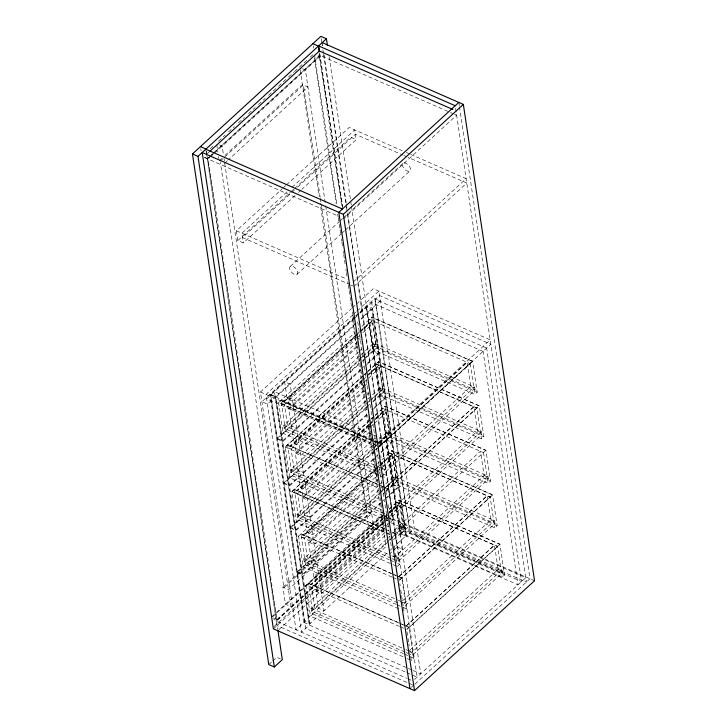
<?xml version="1.0" encoding="UTF-8"?>
<svg xmlns="http://www.w3.org/2000/svg" width="727" height="727" viewBox="0 0 727 727"><rect width="100%" height="100%" fill="white"/><g stroke="black" fill="none" stroke-linecap="round" stroke-linejoin="round"><path stroke-width="0.55" stroke-dasharray="3.63 2.73" d="M210.239 148.717L213.574 145.664M218.573 141.093L225.234 134.986M228.56 131.941L234.394 126.598M238.556 122.79L244.39 117.456M248.552 113.639L255.213 107.541M258.539 104.488L265.21 98.39M268.536 95.337L277.696 86.949M278.532 86.186L287.692 77.798M288.528 77.044L293.526 72.464M294.353 71.7L298.515 67.893M299.351 67.129L306.849 60.268M310.175 57.215L314.346 53.398M206.568 154.333L209.076 152.034M207.222 158.704L208.894 157.177M209.73 156.414L213.066 153.352M213.902 152.588L320.053 55.406L449.395 112.04M207.459 158.768L210.785 155.714M211.621 154.951L214.947 151.907M215.783 151.143L319.889 55.834L318.035 55.025M273.297 617.859L276.996 619.477L208.167 158.949L209.812 157.441M210.639 156.687L213.929 153.67M214.756 152.915L319.398 57.106L316.627 55.897M219.172 160.722L221.662 158.431M224.997 155.387L302.396 84.523L307.939 86.949L228.878 159.34M220.181 161.158L303.395 84.968L320.171 197.199M224.716 163.148L228.042 160.094M295.18 195.49L243.354 242.927L237.811 240.501L236.357 230.777L282.33 188.693M283.166 187.929L285.675 185.63M286.511 184.867L349.187 127.47L402.176 150.671M287.038 191.883L241.9 233.203L243.354 242.927M292.054 187.293L354.74 129.897L356.185 139.629L301.859 189.365M237.811 240.501L290.464 192.291M291.3 191.528L293.808 189.238M294.644 188.466L350.641 137.203L356.185 139.629M294.38 190.138L242.554 237.584L349.814 284.548M297.725 187.075L355.394 134.277L402.831 155.051M298.515 192.428L301.023 190.129M290.364 266.391L338.837 222.008M339.673 221.244L343.017 218.182M343.853 217.418L403.194 163.093M296.889 274.397A5.18 2.826 47.5 0 0 294.108 267.091A5.18 2.826 47.5 0 0 289.882 269.699A5.18 2.826 47.5 0 0 296.889 274.397L341.181 233.84M342.017 233.076L344.525 230.777M345.361 230.014L409.719 171.09A5.18 2.826 47.5 0 0 406.938 163.793A5.18 2.826 47.5 0 0 402.713 166.392A5.18 2.826 47.5 0 0 409.719 171.09M353.286 281.976L466.116 178.669L410.428 154.288M353.94 286.356L466.77 183.05L407.983 157.305M352.922 314.836L266 394.416L301.541 632.217L309.538 624.893L275.451 396.815L269.908 394.388L303.995 622.466L295.989 629.791L260.457 391.989L351.55 308.575M352.386 307.812L355.73 304.749M356.566 303.986L373.287 288.683L490.216 339.882L377.386 443.188L374.287 441.834M353.758 314.064L356.266 311.774M357.102 311.011L378.831 291.109L414.372 528.911L406.366 536.244L400.822 533.818L366.735 305.74L372.279 308.166L406.366 536.244M354.676 316.772L261.911 401.713L267.454 404.139L356.048 323.024M355.512 316.009L374.741 298.406L380.285 300.842L361.055 318.435M360.983 369.089L282.703 440.762L277.16 438.336L270.617 394.57L355.539 316.818M356.357 316.063L358.829 313.8M359.656 313.046L366.244 307.012L371.788 309.438L378.331 353.213L365.154 365.281M353.576 319.208L266.655 398.796L373.914 445.76M354.412 318.444L356.921 316.145M360.256 313.092L379.485 295.489L490.87 344.262L378.04 447.559M282.703 440.762L276.16 396.997L356.112 323.797M361.083 319.244L371.788 309.438M356.893 330.821L278.605 402.667L372.124 443.615M361.919 326.387L371.806 317.163L472.605 361.301L477.221 392.189L474.822 394.379L374.023 350.241L369.407 319.362L470.224 363.645M355.657 335.265L281.413 403.24L284.439 404.566L287.638 425.958L284.611 424.641M356.494 334.502L369.843 322.279L372.869 323.606L376.059 345.007L287.638 425.958M284.439 404.566L356.185 338.882M357.012 338.119L359.52 335.829M362.855 332.775L372.869 323.606M357.557 338.073L360.328 339.282L292.708 401.195L287.165 398.769L284.62 381.748L290.164 384.174L296.707 427.939L291.163 425.513L288.619 408.492L356.239 346.579M357.248 347.024L289.628 408.938L288.174 399.205L355.794 337.301L357.084 345.943M358.447 352.068L294.162 410.919L288.619 408.492M359.274 351.305L361.782 349.015M377.776 469.242L284.248 428.285L283.812 425.368L364.672 351.341M365.499 350.578L373.842 342.944L474.64 387.082L475.076 389.999L385.046 472.423L384.61 469.506L474.64 387.082M284.248 428.285L359.274 359.601M360.101 358.838L362.609 356.548M363.436 355.785L374.278 345.861L373.842 342.944M277.16 438.336L358.784 363.6L352.241 319.835L355.012 321.052M364.545 358.329L372.787 350.787L366.244 307.012M378.803 475.267L283.194 433.401L285.593 431.202L280.976 400.323L371.388 439.908M374.023 350.241L376.422 348.051L371.806 317.163M366.799 414.354L289.355 485.263L283.812 482.828L277.269 439.063L361.364 362.073M362.182 361.319L365.481 358.302M366.308 357.548L372.896 351.514L378.44 353.94L384.983 397.705L371.797 409.774M361.819 368.325L364.327 366.035L357.784 322.261L355.939 321.452M289.355 485.263L282.812 441.489L362.764 368.289M366.908 364.5L378.44 353.94M382.329 518.396L289.846 477.903L285.229 447.014L363.545 375.314M364.372 374.55L366.881 372.26M367.717 371.497L378.458 361.664L479.257 405.802L483.873 436.682L481.474 438.881L380.666 394.743L376.059 363.863L476.857 408.001L481.474 438.881M285.248 447.16L363.564 375.468M364.4 374.696L366.899 372.406M367.735 371.642L378.476 361.81L479.275 405.948L386.055 491.298M362.31 379.767L288.065 447.741L291.091 449.059L294.29 470.46L291.263 469.133M367.317 375.177L376.495 366.781L379.512 368.107L382.711 389.499L371.034 400.195M362.391 380.457L290.673 446.287L362.419 380.603M367.399 375.877L379.076 365.19L367.426 376.023M363.255 379.839L366.59 376.786M291.091 449.059L362.828 383.374M363.664 382.611L379.512 368.107M363.636 386.837L299.36 445.687L293.817 443.261L291.273 426.24L296.816 428.666L303.359 472.441L297.816 470.015L295.271 452.994L362.891 391.081L368.435 393.507L365.926 395.797M364.472 386.073L366.981 383.783L363.282 382.166M365.09 396.569L300.814 455.42L295.271 452.994M384.429 513.735L290.9 472.786L290.464 469.869L380.494 387.446L481.292 431.584L481.728 434.501L391.699 516.924L385.464 514.189M290.9 472.786L365.917 404.103M366.753 403.34L370.088 400.286M370.924 399.523L380.93 390.363L380.494 387.446M294.29 470.46L366.026 404.775M283.812 482.828L365.436 408.101L358.893 364.336M367.08 406.593L369.552 404.33M372.842 401.313L379.439 395.279L372.896 351.514M289.846 477.903L292.245 475.703L287.628 444.824L378.04 484.409M380.666 394.743L383.074 392.544L378.458 361.664M373.787 429.357L377.622 455.029L296.007 529.756L290.464 527.329L283.921 483.564L368.016 406.566M372.951 402.04L379.549 396.006L385.092 398.432L391.626 442.207L379.276 453.521M296.007 529.756L289.464 485.99L366.908 415.081M385.092 398.432L371.088 411.255L373.769 429.212M396.26 566.079L296.498 522.395L291.881 491.516L374.36 415.998M375.196 415.235L385.11 406.157L485.909 450.295L490.525 481.183L488.117 483.373L387.318 439.235L382.702 408.356L483.528 452.639M370.216 419.961L291.9 491.661L385.428 532.609M371.052 419.197L374.387 416.144M375.223 415.381L385.128 406.311L485.927 450.44M368.962 424.259L294.717 492.234L297.743 493.56L300.942 514.952L297.916 513.635M369.798 423.496L372.297 421.206M375.632 418.152L383.138 411.273L386.164 412.6L389.363 434.001L379.349 443.161M369.043 424.959L297.325 490.789L369.071 425.104M369.879 424.195L372.378 421.905M375.723 418.852L385.728 409.683L373.242 421.287M369.898 424.341L372.406 422.051M297.743 493.56L369.48 427.876M370.316 427.112L373.651 424.059M374.487 423.296L386.164 412.6M369.452 432.102L306.012 490.189L300.469 487.762L297.925 470.742L303.468 473.168L310.011 516.933L304.468 514.507L301.923 497.486L369.534 435.573M371.742 441.062L307.466 499.912L301.923 497.486M372.578 440.298L375.087 438.008M391.081 558.236L297.552 517.279L297.116 514.362L387.137 431.938L487.944 476.076L488.38 478.993L398.351 561.417L396.27 560.508M297.552 517.279L372.569 448.595M373.405 447.832L375.904 445.542M379.24 442.489L387.573 434.855L387.137 431.938M378.758 443.134L467.179 362.182L470.814 386.491L382.393 467.452L385.419 468.779M378.776 443.279L467.207 362.328M300.942 514.952L372.678 449.277M373.514 448.514L376.013 446.214M290.464 527.329L372.079 452.594L365.545 408.828L369.234 410.446M373.733 451.085L386.082 439.78L379.549 396.006M296.498 522.395L298.897 520.196L294.281 489.316L384.692 528.902M387.318 439.235L389.717 437.045L385.11 406.157M380.939 502.584L302.65 574.257L297.107 571.822L290.573 528.056L375.486 450.313M376.313 449.559L378.785 447.296M379.603 446.542L472.605 361.301M379.403 446.805L472.632 361.446L371.824 317.317M302.65 574.257L296.116 530.483L376.068 457.283M381.03 452.739L391.735 442.934L386.191 440.507L392.734 484.273L384.501 491.815M298.552 536.153L376.84 464.308M377.676 463.544L381.012 460.491M381.866 459.873L391.753 450.658L492.561 494.796L497.168 525.676L494.769 527.875L393.97 483.737L389.354 452.857L490.152 496.995L494.769 527.875M375.614 468.761L301.369 536.735L304.395 538.053L307.585 559.454L304.568 558.127M376.441 467.997L389.79 455.774L392.816 457.101L396.015 478.493L383.502 489.953M304.395 538.053L376.132 472.368M376.968 471.605L379.467 469.315M382.802 466.261L392.816 457.101M374.732 470.351L380.276 472.777L312.665 534.681L307.112 532.255L304.577 515.234L310.12 517.66L316.654 561.435L311.111 559.008L308.566 541.988L376.186 480.074M372.424 440.362L381.784 444.461L386.4 475.34L383.992 477.539L383.502 474.249M378.394 485.563L314.109 544.414L308.566 541.988M379.23 484.791L381.73 482.501M397.724 602.728L304.204 561.78L303.768 558.863L393.789 476.439L494.587 520.577L495.023 523.495L405.003 605.918L404.566 603.001L494.587 520.577M304.204 561.78L379.221 493.097M380.057 492.333L382.556 490.043M383.393 489.28L394.225 479.357L393.789 476.439M473.85 406.82L385.41 487.635L473.831 406.675L477.466 430.993L389.045 511.944L392.062 513.271M307.585 559.454L379.33 493.769M380.166 493.006L382.666 490.716M297.107 571.822L378.731 497.095L372.188 453.33L374.959 454.539M398.75 608.753L303.15 566.896L305.549 564.697L300.933 533.818L391.344 573.403M386.028 491.152L479.257 405.802M304.486 621.185L297.216 572.558L378.84 497.822L386.11 546.459L304.486 621.185L310.029 623.612L388.318 551.938M382.956 494.051L385.428 491.788M282.912 587.207L366.135 511.017L371.679 513.444L288.455 589.633L282.912 587.207L285.447 604.228L291 606.654L224.516 161.848M381.775 501.812L384.274 499.522L377.731 455.756L375.886 454.948M385.101 498.767L398.278 486.699L391.735 442.934M310.029 623.612L302.759 574.984L382.72 501.784M386.855 497.986L398.387 487.426L392.844 485L400.114 533.636L391.871 541.179M383.592 520.332L319.307 579.183L313.764 576.756L381.384 514.843M271.444 617.05L384.219 513.671M389.227 509.091L399.132 500.022L499.931 544.159L504.547 575.039L502.148 577.238L401.349 533.1L396.733 502.212L497.532 546.35L502.148 577.238M305.931 585.517L384.238 513.816M389.245 509.236L399.159 500.167L499.958 544.305L406.729 629.655M272.625 616.805L382.556 516.152M382.984 518.115L308.748 586.089L311.765 587.416L314.964 608.817L311.938 607.49M383.82 517.351L397.169 505.138L400.195 506.455L403.394 527.857L391.708 538.543M383.074 518.814L311.356 584.644L383.093 518.96M383.911 518.051L387.246 514.998M388.082 514.234L399.759 503.538L388.1 514.38M383.929 518.197L387.264 515.143M384.429 519.569L386.928 517.27L383.229 515.652M481.292 431.584L391.262 514.007L391.699 516.924M311.765 587.416L383.511 521.732M384.347 520.968L386.846 518.678M390.181 515.625L400.195 506.455M276.996 619.477L383.283 522.168M386.573 519.151L388.227 517.642M383.102 523.158L276.496 620.758L273.725 619.54M383.32 523.24L276.333 621.185L406.711 678.273M384.156 522.468L387.5 519.414M274.079 626.529L384.837 525.121M273.388 628.855L386.482 525.321M387.318 524.549L393.425 518.96L534.545 580.755M390.644 522.031L393.043 519.841L388.427 488.953L383.238 486.681M313.764 576.756L311.22 559.735L316.763 562.162L324.033 610.789L318.49 608.363L315.945 591.342L383.565 529.438M384.574 529.874L316.954 591.787L314.773 577.193M278.786 629.718L387.055 530.601M384.937 535.681L321.488 593.768L315.945 591.342M405.103 652.092L311.574 611.143L311.138 608.217L389.518 536.462M392.834 533.427L401.168 525.803L501.966 569.932L502.402 572.858L412.382 655.272L410.301 654.364M485.909 450.295L392.68 535.654M311.574 611.143L386.6 542.451M387.436 541.688L401.604 528.72L401.168 525.803M314.964 608.817L390.881 539.316M403.012 656.754L310.52 616.251L312.919 614.051L308.312 583.172L398.714 622.757M401.349 533.1L403.749 530.901L399.132 500.022M400.822 533.818L408.828 526.484L374.741 298.406M389.145 551.175L391.653 548.885L384.383 500.249M392.48 548.131L405.657 536.063L398.387 487.426M268.772 664.56L271.971 661.634M272.77 660.898L276.769 657.235L280.468 658.853M389.199 554.301L397.206 546.968L347.224 212.538M351.423 205.995L402.749 549.394L394.743 556.728L391.971 555.51M395.106 533.6L392.08 532.273L480.483 451.176L484.118 475.485L395.688 556.446L398.714 557.773M398.351 561.417L397.914 558.5L487.944 476.076M397.296 566.533L399.696 564.334L395.079 533.454L392.053 532.128M398.705 576.629L487.135 495.669L490.77 519.987L402.34 600.938L405.366 602.265M398.732 576.775L487.154 495.814M400.132 579.419L492.561 494.796M399.35 580.291L492.579 494.942L391.78 450.804M392.38 573.857L401.731 577.947L406.348 608.835L403.948 611.025L403.458 607.736M406.084 625.983L494.505 545.032L498.14 569.341L409.719 650.302L412.745 651.628M406.102 626.129L494.533 545.177M407.511 628.773L499.931 544.159M412.382 655.272L411.945 652.355L501.966 569.932M399.759 623.212L409.11 627.31L413.727 658.189L411.318 660.389L410.828 657.099M414.59 679.463L525.757 577.683L389.172 517.878M411.418 687.342L414.145 684.852M414.972 684.089L530.01 578.765L459.491 106.924M450.431 112.494L453.53 113.848M454.566 114.303L456.638 115.211L343.807 218.518L340.699 217.155M302.623 68.72L305.395 69.928L325.551 204.796M406.302 152.479L409.392 153.833M403.867 155.505L406.956 156.859M219.4 144.909L222.171 146.127L223.443 154.633M204.469 157.332L208.167 158.949M204.687 157.55L339.663 216.701M236.357 230.777L347.097 279.268M350.85 285.002L352.913 285.902M373.042 343.68L376.059 345.007M470.814 386.491L473.84 387.818M354.785 336.855L356.63 337.664M374.278 345.861L475.076 389.999M376.422 348.051L477.221 392.189M372.787 350.787L378.331 353.213M376.077 364.009L476.876 408.147M379.685 388.182L382.711 389.499M477.466 430.993L480.492 432.311M380.93 390.363L481.728 434.501M383.074 392.544L483.873 436.682M379.439 395.279L384.983 397.705M386.337 432.674L389.363 434.001M484.118 475.485L487.135 476.812M368.089 425.849L373.633 428.276M387.573 434.855L488.38 478.993M389.717 437.045L490.525 481.183M386.082 439.78L391.626 442.207M372.433 434.546L274.452 391.644L309.338 625.075L407.32 667.977M373.46 435L385.837 440.417L420.724 673.847L412.473 670.23M270.617 394.57L276.16 396.997M378.113 441.907L270.853 394.943L305.74 628.373L405.775 672.175M379.14 442.361L382.238 443.715M281.004 400.468L373.487 440.962M374.532 441.425L381.802 444.606M260.457 391.989L373.26 441.38M372.106 443.47L278.577 402.522L283.194 433.401M373.142 443.924L376.259 445.297M373.169 444.07L376.286 445.442M389.381 453.003L490.18 497.141M372.079 452.594L377.622 455.029M283.812 425.368L377.34 466.325M378.376 466.779L381.493 468.143M382.538 468.597L384.61 469.506M392.989 477.176L396.015 478.493M490.77 519.987L493.787 521.304M285.593 431.202L376.004 470.787M377.04 471.241L386.4 475.34M394.225 479.357L495.023 523.495M497.168 525.676L396.369 481.538L391.753 450.658M379.839 475.722L382.956 477.085M392.734 484.273L398.278 486.699M277.269 439.063L282.812 441.489M379.076 484.864L382.193 486.227M287.656 444.969L380.139 485.463M381.175 485.918L384.292 487.281M385.337 487.735L388.454 489.107M285.229 447.014L377.74 487.663M396.751 502.366L497.559 546.495M290.464 469.869L383.992 510.817M385.237 516.206L387.082 517.015M292.245 475.703L382.656 515.289M383.692 515.743L393.043 519.841M386.491 520.214L389.608 521.577M400.368 526.53L403.394 527.857M498.14 569.341L501.167 570.668M390.853 522.713L526.412 582.063L455.22 105.724M401.604 528.72L502.402 572.858M403.749 530.901L504.547 575.039M386.691 525.93L388.536 526.739M400.114 533.636L405.657 536.063M283.921 483.564L289.464 485.99M385.728 529.356L388.845 530.728M294.299 489.462L386.791 529.956M291.881 491.516L385.41 532.464M386.446 532.918L389.563 534.29M386.464 533.064L389.581 534.436M397.206 546.968L402.749 549.394M297.116 514.362L387.527 553.956M391.68 555.773L394.797 557.136M395.833 557.591L397.914 558.5M392.117 558.69L395.234 560.054M298.897 520.196L389.308 559.781M390.344 560.235L393.461 561.607M397.614 563.425L399.696 564.334M290.573 528.056L296.116 530.483M300.951 533.963L393.443 574.457M394.479 574.912L401.749 578.101M392.08 577.111L298.533 536.008L303.15 566.896M393.098 577.42L396.233 578.928M303.768 558.863L397.287 599.811M398.332 600.266L401.449 601.638M402.485 602.092L404.566 603.001M305.549 564.697L395.951 604.282M396.997 604.737L406.348 608.835M297.216 572.558L302.759 574.984M308.33 583.318L400.813 623.821M401.858 624.275L409.128 627.456M399.459 626.474L305.903 585.371L310.52 616.251M400.477 626.783L403.612 628.292M311.138 608.217L404.666 649.175M405.711 649.629L408.828 650.992M409.864 651.447L411.945 652.355M406.139 652.546L409.265 653.909M312.919 614.051L403.331 653.637M404.366 654.1L413.727 658.189M407.165 658.571L410.282 659.934M303.995 622.466L309.538 624.893M408.347 668.431L411.446 669.785M406.811 672.629L417.125 677.146L347.252 210.012M407.747 678.727L411.891 680.536M412.545 684.916L276.987 625.556L206.477 153.715M458.819 102.434L459.319 105.797M470.205 363.5L474.822 394.379M483.51 452.494L488.117 483.373M329.122 56.733L350.587 200.379M350.759 201.506L351.259 204.869M322.234 42.62L322.743 45.992M324.078 54.979L346.243 203.278M346.415 204.396L347.088 208.894M321.225 38.595L322.234 45.328M322.906 49.818L323.406 53.18M323.579 54.307L346.216 205.805M346.388 206.931L347.052 211.421M378.921 444.242L379.249 446.451M380.712 455.584L381.039 457.783M381.702 462.172L382.357 466.561M382.52 467.661L382.847 469.851M386.219 492.397L386.546 494.596M388.018 504.474L388.709 509.736M389.826 516.543L390.481 520.941M394.343 546.777L395.161 552.266M395.324 553.356L395.988 557.754M396.151 558.845L396.969 564.334M398.869 577.729L399.205 579.946M399.841 583.59L400.177 585.78M400.686 589.888L401.486 594.568M401.649 595.658L402.176 599.839M402.631 602.247L403.294 606.636M407.056 631.854L407.874 637.343M408.038 638.433L408.701 642.822M408.865 643.922L409.192 646.121M409.846 650.511L410.173 652.71M319.726 53.216L342.644 206.568M319.562 53.671L342.917 209.949M319.398 57.106L341.89 207.622M364.436 366.762L370.979 410.528M313.228 45.919L313.564 48.164M314.564 54.898L336.874 204.16M314.355 58.051L336.183 204.069M337.692 214.183L338.028 216.428M338.191 217.555L339.036 223.171M339.2 224.289L339.873 228.787M340.036 229.905L340.709 234.403M341.381 238.892L341.717 241.137M341.89 242.264L342.553 246.753M343.226 251.251L343.562 253.496M343.735 254.623L344.407 259.112M344.571 260.239L345.243 264.728M345.916 269.217L346.252 271.471M346.415 272.589L347.088 277.087M347.76 281.576L348.097 283.821M348.269 284.948L348.933 289.437M349.105 290.564L349.941 296.18M350.114 297.307L350.787 301.796M350.95 302.923L351.623 307.412M352.295 311.901L352.631 314.155M352.795 315.273L353.467 319.771M353.64 320.889L354.476 326.505M354.649 327.632L355.312 332.121M355.485 333.248L356.157 337.737M356.83 342.235L357.166 344.48M357.33 345.607L358.002 350.096M358.675 354.585L359.011 356.839M359.174 357.957L359.847 362.455M360.019 363.573L360.856 369.189M361.019 370.316L361.692 374.805M361.864 375.932L362.537 380.421M363.209 384.919L363.545 387.164M363.709 388.282L364.381 392.78M364.545 393.898L365.39 399.523M365.554 400.641L366.226 405.139M366.399 406.257L367.062 410.755M367.735 415.244L368.071 417.489M368.244 418.616L368.916 423.105M369.08 424.232L369.925 429.848M370.088 430.966L370.761 435.464M370.924 436.582L371.597 441.08M372.269 445.569L372.606 447.814M372.778 448.941L373.442 453.43M374.114 457.928L374.45 460.173M374.623 461.3L375.296 465.789M375.459 466.916L376.295 472.532M376.468 473.65L377.14 478.148M377.304 479.266L377.976 483.764M378.649 488.253L378.985 490.498M379.158 491.625L379.821 496.114M379.994 497.241L380.83 502.857M381.003 503.984L381.675 508.473M381.839 509.6L382.511 514.089M382.393 515.289L384.401 528.756M325.705 205.841L374.223 530.465L368.671 528.038L320.162 203.415M320.343 198.326L321.016 202.815M321.18 203.933L367.135 511.454L283.912 587.652L220.345 162.285M300.187 69.747L319.153 196.681M224.016 158.486L224.398 161.021M216.782 144.764L217.9 152.207M218.536 156.469L218.854 158.595M206.341 151.289L206.841 154.651M207.004 155.778L277.787 629.364M205.805 149.226L206.304 152.597M200.779 148.771L201.106 150.934M372.433 320.689L284.03 401.795L372.433 320.689M362.446 381.793L294.826 443.706L296.28 453.43L363.9 391.526L362.446 381.793M369.089 426.295L301.478 488.199L302.932 497.931L370.543 436.018L369.089 426.295M392.38 454.184L303.977 535.281L392.38 454.184M375.741 470.787L308.121 532.7L309.575 542.424L377.195 480.52L375.741 470.787M486.663 348.106L375.277 299.333L410.164 532.764L521.55 581.536L486.663 348.106M483.064 351.405L371.679 302.632L406.566 536.063L517.951 584.826L483.064 351.405"/><path stroke-width="1.09" d="M277.95 630.482L282.312 659.662L274.315 666.986L268.772 664.56L192.455 153.942L320.889 36.35L326.432 38.776L327.441 45.51M274.315 666.986L197.998 156.369L326.432 38.776M209.912 151.271L319.398 51.026L452.876 109.477M458.819 102.434L338.782 212.329L409.973 688.66M343.326 214.311L202.197 152.525L273.388 628.855L414.508 690.65L343.326 214.311L463.353 104.415L322.234 42.62M414.508 690.65L534.545 580.755L463.353 104.415M455.22 105.724L318.635 45.919L319.471 51.535M312.892 43.675L318.435 46.101L319.271 51.717M200.461 146.618L206.005 149.044M205.805 149.226L342.39 209.031M192.455 153.942L197.998 156.369"/></g></svg>
